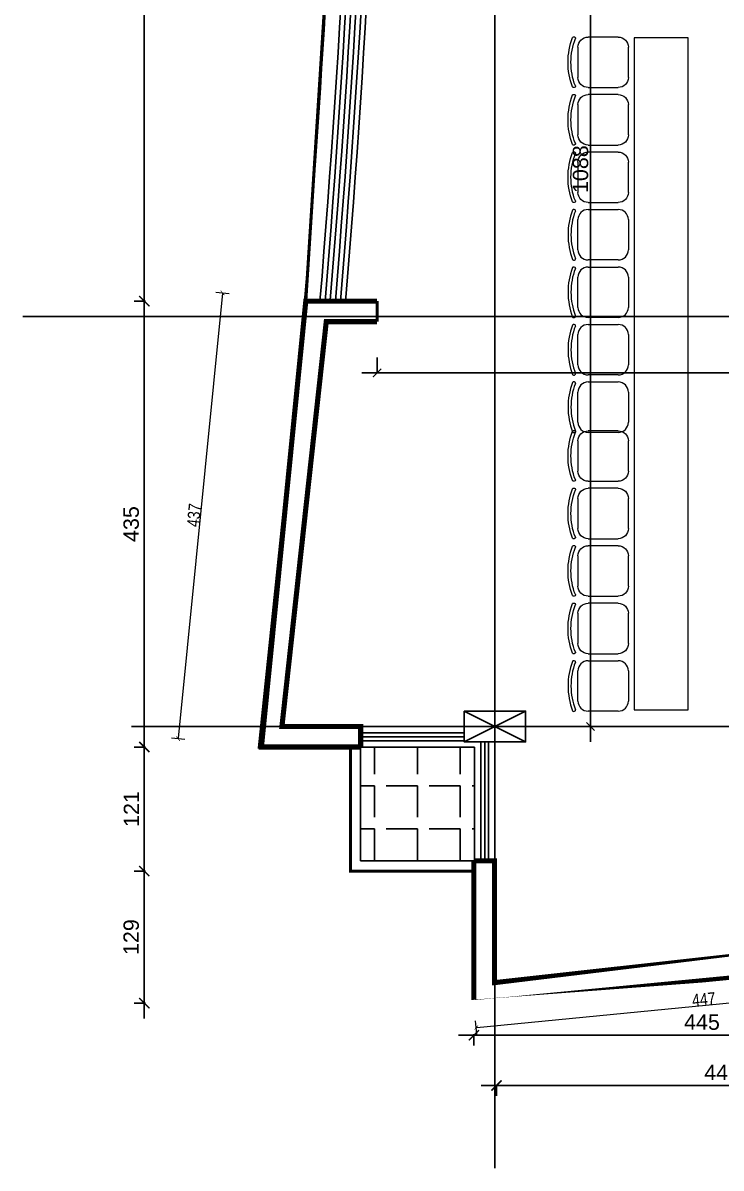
# Model space of a CAD drawing. Extents: x 250879 to 348495, y -51522 to -9360.
# Drawn here: x 279144 to 279826, y -23524 to -22406 of the extents above; entities that cross this region are included whole.
import ezdxf

# ---------------------------------------------------------------- set-up
doc = ezdxf.new("R2010")
doc.units = 0
doc.layers.get('0').update_dxf_attribs({"linetype": 'CONTINUOUS'})
doc.layers.get('DEFPOINTS').update_dxf_attribs({"color": 9, "linetype": 'CONTINUOUS'})
for name, color, linetype in [('AXIS', 1, 'CONTINUOUS'), ('COLUMN', 5, 'CONTINUOUS'), ('FURNITURE', 4, 'CONTINUOUS'), ('WALL', 7, 'CONTINUOUS'), ('WALL1', 2, 'CONTINUOUS')]:
    doc.layers.add(name, color=color, linetype=linetype)
doc.layers.add('dimention', color=151, linetype='CONTINUOUS', lineweight=13)
doc.layers.add('FURNITURE___EQUIPMENT', color=114, linetype='CONTINUOUS', lineweight=15)
doc.styles.get("Standard").update_dxf_attribs({"font": 'sanss___.ttf', "height": 15})
doc.styles.add('yon', font='ARIALN.TTF')
doc.dimstyles.new('CM', dxfattribs={"dimscale": 0, "dimtxt": 12, "dimasz": 0.4, "dimexe": 50, "dimexo": 1000, "dimgap": 0.03, "dimtad": 1, "dimdec": 0, "dimzin": 0, "dimdsep": 46, "dimtxsty": 'yon', "dimblk": 'Ar thick3', "dimcen": 3, "dimdle": 8, "dimse1": 1, "dimse2": 1, "dimclrd": 8, "dimclre": 8, "dimclrt": 30, "dimadec": 0, "dimazin": 0, "dimtfac": 1, "dimtdec": 0, "dimtix": 1, "dimtmove": 1, "dimatfit": 3, "dimfxl": 50, "dimtolj": 1, "dimtzin": 0, "dimlwd": 9, "dimarcsym": 0})
doc.dimstyles.get("Standard").update_dxf_attribs({"dimtxt": 15, "dimasz": 10, "dimexe": 10, "dimexo": 30, "dimgap": 5, "dimtad": 1, "dimdec": 0, "dimdsep": 46, "dimtxsty": 'Standard', "dimblk1": 'ARCHTICK', "dimblk2": 'ARCHTICK', "dimsah": 1, "dimcen": 2.5, "dimdle": 15, "dimclrd": 3, "dimclre": 3, "dimclrt": 3, "dimazin": 0, "dimtfac": 1, "dimtdec": 0, "dimtmove": 2, "dimatfit": 2, "dimldrblk": 'ARCHTICK', "dimfxl": 1.045499999999997, "dimfxlon": 1, "dimtolj": 1, "dimtzin": 0, "dimarcsym": 0})
doc.dimstyles.new('STANDARD$0', dxfattribs={"dimscale": 0, "dimtxt": 12, "dimasz": 8, "dimexe": 15, "dimexo": 0.0625, "dimgap": 2, "dimtad": 1, "dimdec": 0, "dimzin": 0, "dimdsep": 46, "dimtxsty": 'Standard', "dimblk1": 'ARCHTICK', "dimblk2": 'ARCHTICK', "dimsah": 1, "dimcen": 0.09, "dimdle": 15, "dimclrd": 3, "dimclre": 3, "dimclrt": 3, "dimazin": 0, "dimtfac": 1, "dimtdec": 0, "dimtofl": 0, "dimtmove": 1, "dimatfit": 3, "dimldrblk": 'ARCHTICK', "dimfxl": 1.045499999999997, "dimfxlon": 1, "dimtolj": 1, "dimtzin": 0, "dimarcsym": 0})

# ---------------------------------------------------------------- blocks, each defined once
blk = doc.blocks.new('_ARCHTICK')
at = {"color": 0, "linetype": 'ByBlock', "const_width": 0.15}
blk.add_lwpolyline([(-0.5, -0.5), (0.5, 0.5)], dxfattribs=at)
blk = doc.blocks.new('*D132')
at = {"layer": 'DEFPOINTS', "color": 0, "linetype": 'ByBlock', "ltscale": 3, "transparency": 16777216}
for p in [(279606.3781170156, -23435.77807255471), (280046.8549951681, -23435.77807255471), (280046.8549951681, -23443.56578311225)]:
    blk.add_point(p, dxfattribs=at)
at = {"layer": 'WALL1', "color": 3, "linetype": 'ByBlock', "lineweight": -2, "ltscale": 3, "transparency": 16777216}
for p, q in [((279591.3781170156, -23443.56578311225), (280061.8549951681, -23443.56578311225)), ((279606.3781170156, -23443.56578311225), (279606.3781170156, -23453.56578311225)), ((280046.8549951681, -23443.56578311225), (280046.8549951681, -23453.56578311225))]:
    blk.add_line(p, q, dxfattribs=at)
at = {"layer": 'WALL1', "color": 3, "linetype": 'ByBlock', "lineweight": -2, "ltscale": 3, "transparency": 16777216, "xscale": 10, "yscale": 10, "zscale": 10, "rotation": 180}
blk.add_blockref('_ARCHTICK', (279606.3781170156, -23443.56578311225), dxfattribs=at)
at = {"layer": 'WALL1', "color": 3, "linetype": 'ByBlock', "lineweight": -2, "ltscale": 3, "transparency": 16777216, "xscale": 10, "yscale": 10, "zscale": 10}
blk.add_blockref('_ARCHTICK', (280046.8549951681, -23443.56578311225), dxfattribs=at)
at = {"layer": 'WALL1', "color": 3, "linetype": 'ByBlock', "ltscale": 3, "transparency": 16777216, "insert": (279826.6165560919, -23430.83944566369), "char_height": 15, "attachment_point": 5}
blk.add_mtext('\\A1;440', dxfattribs=at)
blk = doc.blocks.new('*D142')
at = {"layer": 'DEFPOINTS', "color": 0, "linetype": 'Continuous', "transparency": 16777216}
for p in [(281240.9360987668, -22728.04623160288), (279489.8477660769, -22748.04623160442), (279489.8477660769, -22748.04623160442)]:
    blk.add_point(p, dxfattribs=at)
at = {"layer": 'WALL', "color": 3, "linetype": 'Continuous', "lineweight": -2, "transparency": 16777216}
for p, q in [((279489.8477660769, -22748.04623160442), (279489.8477660769, -22733.04623160442)), ((281255.9360987668, -22748.04623160442), (279474.8477660769, -22748.04623160442)), ((281240.9360987668, -22747.00073160442), (281240.9360987668, -22763.04623160442))]:
    blk.add_line(p, q, dxfattribs=at)
at = {"layer": 'WALL', "color": 3, "linetype": 'Continuous', "lineweight": -2, "transparency": 16777216, "xscale": 8, "yscale": 8, "zscale": 8, "rotation": 180}
blk.add_blockref('_ARCHTICK', (279489.8477660769, -22748.04623160442), dxfattribs=at)
at = {"layer": 'WALL', "color": 3, "linetype": 'Continuous', "lineweight": -2, "transparency": 16777216, "xscale": 8, "yscale": 8, "zscale": 8}
blk.add_blockref('_ARCHTICK', (281240.9360987668, -22748.04623160442), dxfattribs=at)
at = {"layer": 'WALL', "color": 3, "linetype": 'Continuous', "transparency": 16777216, "insert": (280365.3919324218, -22738.31989415587), "char_height": 15, "attachment_point": 5}
blk.add_mtext('\\A1;1751', dxfattribs=at)
blk = doc.blocks.new('COLUMN')
at = {"layer": 'AXIS'}
for p, q in [((236924.6994773077, -9644.256519553426), (236984.6994773077, -9674.256519553426)), ((236984.6994773077, -9644.256519553426), (236924.6994773077, -9674.256519553426))]:
    blk.add_line(p, q, dxfattribs=at)
at = {"layer": 'COLUMN'}
blk.add_lwpolyline([(236924.6994773077, -9644.256519553426), (236984.6994773077, -9644.256519553426), (236984.6994773077, -9674.256519553426), (236924.6994773077, -9674.256519553426)], close=True, dxfattribs=at)
blk = doc.blocks.new('*D236')
at = {"layer": 'DEFPOINTS', "color": 0, "linetype": 'Continuous', "transparency": 16777216}
for p in [(279698.1683699873, -22005.15626941353), (279750.4624328653, -22005.15626941353), (279825.0862051532, -23093.16213682806)]:
    blk.add_point(p, dxfattribs=at)
at = {"layer": 'WALL', "color": 3, "linetype": 'Continuous', "lineweight": -2, "transparency": 16777216}
for p, q in [((279698.1683699873, -23108.16213682806), (279698.1683699873, -21990.15626941353)), ((279699.2138699873, -22005.15626941353), (279683.1683699873, -22005.15626941353)), ((279699.2138699873, -23093.16213682806), (279683.1683699873, -23093.16213682806))]:
    blk.add_line(p, q, dxfattribs=at)
at = {"layer": 'WALL', "color": 3, "linetype": 'Continuous', "lineweight": -2, "transparency": 16777216, "xscale": 8, "yscale": 8, "zscale": 8}
for p, rotation in [((279698.1683699873, -22005.15626941353), 90), ((279698.1683699873, -23093.16213682806), 270)]:
    blk.add_blockref('_ARCHTICK', p, dxfattribs=dict(at, rotation=rotation))
at = {"layer": 'WALL', "color": 3, "linetype": 'Continuous', "transparency": 16777216, "insert": (279688.4420325387, -22549.15920312075), "char_height": 15, "attachment_point": 5, "rotation": 90}
blk.add_mtext('\\A1;1088', dxfattribs=at)
blk = doc.blocks.new('TAB-5')
at = {"layer": 'FURNITURE', "lineweight": 0}
for p, q in [((-538.5593820248613, 1187.717737320665), (-238.5593820248614, 1187.717737320665)), ((-638.5593820248612, 787.7177373206648), (-638.5593820248612, 1087.717737320665)), ((-138.5593820248614, 1087.717737320665), (-138.5593820248614, 787.7177373206648)), ((-238.5593820248614, 687.7177373206648), (-538.5593820248613, 687.7177373206648))]:
    blk.add_line(p, q, dxfattribs=at)
for centre, radius, start, end in [((-388.5593820248613, 605.2085788946424), 680.9450584492434, 69.01053085055398, 111.1600114432705), ((-388.5593820248613, 605.2085788946424), 652.0501769492972, 68.89477812325246, 111.2242812019992), ((-620.8146965580526, 1229.186364258959), 20.08761812919474, 170.1282860094224, 222.6470650149485), ((-630.7529582679854, 1230.9158132179), 9.999999999999998, 111.1600114432705, 170.1282860094224), ((-538.5593820248613, 1087.717737320665), 100, 90, 180), ((-628.2345515308552, 1222.352200689303), 9.999999999999998, 222.6470650149485, 291.2242812019994), ((-238.5593820248614, 1087.717737320665), 100, 0, 90), ((-150.1671394524164, 1222.848907468171), 9.999999999999998, 248.8947781232525, 321.0795235193371), ((-148.2293088491424, 1231.633935489677), 9.999999999999998, 14.04189009814388, 69.01053085055398), ((-158.0154947548872, 1229.186364258959), 20.08761812919474, 321.0795235193371, 14.04189009814388), ((-538.5593820248613, 787.7177373206648), 100, 180, 270), ((-238.5593820248614, 787.7177373206648), 100, 270, 0)]:
    blk.add_arc(centre, radius, start, end, dxfattribs=at)
blk = doc.blocks.new('*D1245')
at = {"layer": 'DEFPOINTS', "color": 0, "linetype": 'ByBlock', "ltscale": 3, "transparency": 16777216}
for p in [(280029.5256593241, -23319.88118622897), (279584.346565651, -23363.16213682812), (280029.5256593241, -23394.47647080908)]:
    blk.add_point(p, dxfattribs=at)
at = {"layer": 'WALL1', "color": 3, "linetype": 'ByBlock', "lineweight": -2, "ltscale": 3, "transparency": 16777216}
for p, q in [((279569.346565651, -23394.47647080908), (280044.5256593241, -23394.47647080908)), ((279584.346565651, -23393.43097080908), (279584.346565651, -23404.47647080908)), ((280029.5256593241, -23393.43097080908), (280029.5256593241, -23404.47647080908))]:
    blk.add_line(p, q, dxfattribs=at)
at = {"layer": 'WALL1', "color": 3, "linetype": 'ByBlock', "lineweight": -2, "ltscale": 3, "transparency": 16777216, "xscale": 10, "yscale": 10, "zscale": 10, "rotation": 180}
blk.add_blockref('_ARCHTICK', (279584.346565651, -23394.47647080908), dxfattribs=at)
at = {"layer": 'WALL1', "color": 3, "linetype": 'ByBlock', "lineweight": -2, "ltscale": 3, "transparency": 16777216, "xscale": 10, "yscale": 10, "zscale": 10}
blk.add_blockref('_ARCHTICK', (280029.5256593241, -23394.47647080908), dxfattribs=at)
at = {"layer": 'WALL1', "color": 3, "linetype": 'ByBlock', "ltscale": 3, "transparency": 16777216, "insert": (279806.9361124876, -23381.75013336052), "char_height": 15, "attachment_point": 5}
blk.add_mtext('\\A1;445', dxfattribs=at)
blk = doc.blocks.new('Ar thick3')
at = {"layer": 'dimention'}
blk.add_line((0, 16.22270537386066), (0, -16.22270537385884), dxfattribs=at)
at = {"layer": 'dimention', "const_width": 1.5}
blk.add_lwpolyline([(-5, -5.099295543877815), (5, 4.900704456122184)], dxfattribs=at)
blk = doc.blocks.new('*D1275')
at = {"layer": 'DEFPOINTS', "color": 0, "linetype": 'Continuous', "transparency": 16777216}
for p in [(280029.5256593241, -23319.88118622897), (280031.8421065017, -23343.7076928282), (279584.346565651, -23363.16213682812)]:
    blk.add_point(p, dxfattribs=at)
at = {"layer": 'WALL', "color": 8, "linetype": 'Continuous', "lineweight": 9, "transparency": 16777216}
blk.add_line((279587.0611357235, -23386.94993734795), (280031.4439836069, -23343.74639890759), dxfattribs=at)
at = {"layer": 'WALL', "color": 8, "linetype": 'Continuous', "lineweight": 9, "transparency": 16777216, "xscale": 0.4, "yscale": 0.4, "zscale": 0.4}
for p, rotation in [((280031.8421065017, -23343.7076928282), 5.552926386596209), ((279586.6630128286, -23386.98864342735), 185.5529263865962)]:
    blk.add_blockref('Ar thick3', p, dxfattribs=dict(at, rotation=rotation))
at = {"layer": 'WALL', "color": 30, "linetype": 'Continuous', "transparency": 16777216, "insert": (279808.6690655184, -23359.34646548763), "char_height": 12, "attachment_point": 5, "rotation": 5.552926386596209, "style": 'yon'}
blk.add_mtext('\\A1;447', dxfattribs=at)
blk = doc.blocks.new('*D1281')
at = {"layer": 'DEFPOINTS', "color": 0, "linetype": 'ByBlock', "ltscale": 3, "transparency": 16777216}
for p in [(279262.5859488657, -23234.22549141667), (279463.7844114885, -23234.22549141667), (279584.346565651, -23363.16213682812)]:
    blk.add_point(p, dxfattribs=at)
at = {"layer": 'WALL1', "color": 3, "linetype": 'ByBlock', "lineweight": -2, "ltscale": 3, "transparency": 16777216}
for p, q in [((279262.5859488657, -23378.16213682812), (279262.5859488657, -23219.22549141667)), ((279263.6314488658, -23234.22549141667), (279252.5859488657, -23234.22549141667)), ((279263.6314488658, -23363.16213682812), (279252.5859488657, -23363.16213682812))]:
    blk.add_line(p, q, dxfattribs=at)
at = {"layer": 'WALL1', "color": 3, "linetype": 'ByBlock', "lineweight": -2, "ltscale": 3, "transparency": 16777216, "xscale": 10, "yscale": 10, "zscale": 10}
for p, rotation in [((279262.5859488657, -23234.22549141667), 90), ((279262.5859488657, -23363.16213682812), 270)]:
    blk.add_blockref('_ARCHTICK', p, dxfattribs=dict(at, rotation=rotation))
at = {"layer": 'WALL1', "color": 3, "linetype": 'ByBlock', "ltscale": 3, "transparency": 16777216, "insert": (279249.8596114172, -23298.69381412235), "char_height": 15, "attachment_point": 5, "rotation": 90}
blk.add_mtext('\\A1;129', dxfattribs=at)
blk = doc.blocks.new('*D1282')
at = {"layer": 'DEFPOINTS', "color": 0, "linetype": 'ByBlock', "ltscale": 3, "transparency": 16777216}
for p in [(279262.5859488657, -23113.16213690047), (279374.8477660682, -23113.16213690047), (279463.7844114885, -23234.22549141667)]:
    blk.add_point(p, dxfattribs=at)
at = {"layer": 'WALL1', "color": 3, "linetype": 'ByBlock', "lineweight": -2, "ltscale": 3, "transparency": 16777216}
for p, q in [((279262.5859488657, -23249.22549141667), (279262.5859488657, -23098.16213690047)), ((279263.6314488658, -23113.16213690047), (279252.5859488657, -23113.16213690047)), ((279263.6314488658, -23234.22549141667), (279252.5859488657, -23234.22549141667))]:
    blk.add_line(p, q, dxfattribs=at)
at = {"layer": 'WALL1', "color": 3, "linetype": 'ByBlock', "lineweight": -2, "ltscale": 3, "transparency": 16777216, "xscale": 10, "yscale": 10, "zscale": 10}
for p, rotation in [((279262.5859488657, -23113.16213690047), 90), ((279262.5859488657, -23234.22549141667), 270)]:
    blk.add_blockref('_ARCHTICK', p, dxfattribs=dict(at, rotation=rotation))
at = {"layer": 'WALL1', "color": 3, "linetype": 'ByBlock', "ltscale": 3, "transparency": 16777216, "insert": (279250.0859488657, -23173.69381415853), "char_height": 15, "attachment_point": 5, "rotation": 90}
blk.add_mtext('\\A1;121', dxfattribs=at)
blk = doc.blocks.new('*D1283')
at = {"layer": 'DEFPOINTS', "color": 0, "linetype": 'ByBlock', "ltscale": 3, "transparency": 16777216}
for p in [(279262.5859488657, -22677.99755056024), (279420.2164598616, -22677.99755056024), (279374.8477660682, -23113.16213690047)]:
    blk.add_point(p, dxfattribs=at)
at = {"layer": 'WALL1', "color": 3, "linetype": 'ByBlock', "lineweight": -2, "ltscale": 3, "transparency": 16777216}
for p, q in [((279262.5859488657, -23128.16213690047), (279262.5859488657, -22662.99755056024)), ((279263.6314488658, -22677.99755056024), (279252.5859488657, -22677.99755056024)), ((279263.6314488658, -23113.16213690047), (279252.5859488657, -23113.16213690047))]:
    blk.add_line(p, q, dxfattribs=at)
at = {"layer": 'WALL1', "color": 3, "linetype": 'ByBlock', "lineweight": -2, "ltscale": 3, "transparency": 16777216, "xscale": 10, "yscale": 10, "zscale": 10}
for p, rotation in [((279262.5859488657, -22677.99755056024), 90), ((279262.5859488657, -23113.16213690047), 270)]:
    blk.add_blockref('_ARCHTICK', p, dxfattribs=dict(at, rotation=rotation))
at = {"layer": 'WALL1', "color": 3, "linetype": 'ByBlock', "ltscale": 3, "transparency": 16777216, "insert": (279249.8493233513, -22895.57984373031), "char_height": 15, "attachment_point": 5, "rotation": 90}
blk.add_mtext('\\A1;435', dxfattribs=at)
blk = doc.blocks.new('*D1284')
at = {"layer": 'DEFPOINTS', "color": 0, "linetype": 'ByBlock', "ltscale": 3, "transparency": 16777216}
for p in [(279262.5859488657, -21900.33296429605), (279400.4166440354, -21900.33296429605), (279420.2164598616, -22677.99755056024)]:
    blk.add_point(p, dxfattribs=at)
at = {"layer": 'WALL1', "color": 3, "linetype": 'ByBlock', "lineweight": -2, "ltscale": 3, "transparency": 16777216}
for p, q in [((279262.5859488657, -22692.99755056024), (279262.5859488657, -21885.33296429605)), ((279263.6314488658, -21900.33296429605), (279252.5859488657, -21900.33296429605)), ((279263.6314488658, -22677.99755056024), (279252.5859488657, -22677.99755056024))]:
    blk.add_line(p, q, dxfattribs=at)
at = {"layer": 'WALL1', "color": 3, "linetype": 'ByBlock', "lineweight": -2, "ltscale": 3, "transparency": 16777216, "xscale": 10, "yscale": 10, "zscale": 10}
for p, rotation in [((279262.5859488657, -21900.33296429605), 90), ((279262.5859488657, -22677.99755056024), 270)]:
    blk.add_blockref('_ARCHTICK', p, dxfattribs=dict(at, rotation=rotation))
at = {"layer": 'WALL1', "color": 3, "linetype": 'ByBlock', "ltscale": 3, "transparency": 16777216, "insert": (279249.8596114172, -22289.1652574281), "char_height": 15, "attachment_point": 5, "rotation": 90}
blk.add_mtext('\\A1;778', dxfattribs=at)
blk = doc.blocks.new('*D1356')
at = {"layer": 'DEFPOINTS', "color": 0, "linetype": 'Continuous', "transparency": 16777216}
for p in [(279420.2164598616, -22677.99755056024), (279295.62762222, -23105.07535138107), (279376.9355092618, -23113.16213682615)]:
    blk.add_point(p, dxfattribs=at)
at = {"layer": 'WALL', "color": 8, "linetype": 'Continuous', "lineweight": 9, "transparency": 16777216}
blk.add_line((279338.8689846194, -22670.30880126225), (279295.6672104203, -23104.67731523398), dxfattribs=at)
at = {"layer": 'WALL', "color": 8, "linetype": 'Continuous', "lineweight": 9, "transparency": 16777216, "xscale": 0.4, "yscale": 0.4, "zscale": 0.4}
for p, rotation in [((279338.9085728197, -22669.91076511516), 84.32010956873597), ((279295.62762222, -23105.07535138107), 264.3201095687359)]:
    blk.add_blockref('Ar thick3', p, dxfattribs=dict(at, rotation=rotation))
at = {"layer": 'WALL', "color": 30, "linetype": 'Continuous', "transparency": 16777216, "insert": (279311.1414496635, -22886.88370916137), "char_height": 12, "attachment_point": 5, "rotation": 84.32010956873594, "style": 'yon'}
blk.add_mtext('\\A1;437', dxfattribs=at)

msp = doc.modelspace()

# ---------------------------------------------------------------- hatches: boundary and pattern name
at = {"layer": 'AXIS'}
h = msp.add_hatch(dxfattribs=at)
h.set_pattern_fill('ANGLE', color=256, scale=6, style=0)
h.set_pattern_definition([(180, (518080.8199229682, -31952.25407011545), (0, -41.91), [30.48, -11.43]), (270, (518080.8199229682, -31952.25407011545), (41.91, -2.566247367613279e-15), [30.48, -11.43])])
h.paths.add_polyline_path([(279473.7844114885, -23224.22549141667), (279584.847766077, -23224.22549141661), (279584.847766077, -23113.16213682809), (279473.7844114885, -23113.16213682838)])

# ---------------------------------------------------------------- linework, layer by layer
for p, q in [((279604.8477660769, -19872.44358961628), (279604.847766077, -23524.12586554483)), ((281485.6902843094, -22692.99755056421), (279144.1029401136, -22692.99755055977)), ((279245.2779274294, -22692.99755056208), (281586.8652716252, -22692.99755056208)), ((279249.9914963326, -23093.16213682806), (281586.8652716252, -23093.16213682806))]:
    msp.add_line(p, q, dxfattribs=at)
at = {"layer": 'FURNITURE', "ltscale": 3}
for points in [[(279574.847766077, -23106.99107722731), (279574.847766077, -23099.33319642898), (279473.7844114885, -23099.3331964292), (279473.7844114886, -23106.99107722753)], [(279591.0188256778, -23108.16213682806), (279598.6767064761, -23108.16213682806), (279598.6767064761, -23224.22549141658), (279591.0188256778, -23224.22549141658)]]:
    msp.add_lwpolyline(points, close=True, dxfattribs=at)
at = {"layer": 'FURNITURE'}
msp.add_lwpolyline([(279463.7844114885, -23113.16213682806), (279463.7844114885, -23234.22549141667), (279584.847766077, -23234.22549141661)], dxfattribs=at)
msp.add_lwpolyline([(279584.8477660769, -23113.16213682809), (279473.7844114885, -23113.16213682815), (279473.7844114885, -23224.22549141667), (279584.8477660769, -23224.22549141661)], close=True, dxfattribs=at)
at = {"layer": 'FURNITURE', "ltscale": 3}
for points in [[(279584.8477660771, -23113.16213682809), (279473.7844114886, -23113.16213682844)], [(279584.847766077, -23113.162136828), (279584.847766077, -23244.22549141658)]]:
    msp.add_lwpolyline(points, dxfattribs=at)
for radius in [11914.27436566749, 11924.27436566749]:
    msp.add_arc((267570.5628101778, -21692.91525742906), radius, 355.2613087708946, 359.0033138941752, dxfattribs=at)
at = {"layer": 'FURNITURE___EQUIPMENT'}
msp.add_lwpolyline([(279793.5424626174, -22421.02241168581), (279740.8183179863, -22421.02241168581), (279740.8183179864, -23076.88888770827), (279793.5424626174, -23076.88888770827)], close=True, dxfattribs=at)
at = {"layer": 'WALL', "color": 4, "linetype": 'Continuous', "const_width": 3}
msp.add_lwpolyline([(281261.2444057, -22292.8329642961), (281286.8560823214, -22677.17143547373), (281310.7517518752, -22677.99755055857), (281354.0327024756, -23113.1621368244), (281267.183800249, -23113.16213682841), (281267.183800249, -23234.22549141667), (281146.6216460865, -23234.22549141661), (281146.6216460865, -23363.16213682573), (280924.0320992499, -23341.52166152684), (280701.4425524132, -23319.88118622795), (280701.4425524128, -23234.22549141661), (280029.5256593241, -23234.22549141661), (280029.5256593241, -23319.88118622897), (279806.9361124876, -23341.52166152855), (279584.346565651, -23363.16213682812), (279584.3465656507, -23234.22549141661), (279463.7844114885, -23234.22549141667), (279463.784411488, -23113.16213682847), (279374.8477660682, -23113.16213690047), (279420.2164598616, -22677.99755056024), (279444.7174527631, -22292.8329642961)], dxfattribs=at)
at = {"layer": 'WALL', "linetype": 'Continuous', "ltscale": 3, "const_width": 5}
for points in [[(279473.7844114889, -23113.16213682669), (279376.9355092618, -23113.16213682615), (279420.2164598616, -22677.99755056024), (279489.8477660769, -22677.9975505604)], [(279489.8477660769, -22697.99755056041), (279440.2164598615, -22697.99755056029), (279396.9355092619, -23093.16213682619), (279473.7844114889, -23093.16213682637), (279473.7844114889, -23113.16213682637)], [(279584.3465656506, -23224.22549141661), (279584.346565651, -23363.16213682812), (280029.5256593241, -23319.88118622897), (280029.5256593241, -23219.22549141661)], [(280009.5256593242, -23219.22549141661), (280009.5256593241, -23299.881186229), (279604.346565651, -23343.16213682809), (279604.3465656509, -23224.22549141661), (279584.3465656509, -23224.22549141664)]]:
    msp.add_lwpolyline(points, dxfattribs=at)
at = {"layer": 'WALL', "linetype": 'Continuous', "const_width": 3}
msp.add_lwpolyline([(279489.8477660769, -22697.99755056041), (279489.8477660769, -22677.9975505604)], dxfattribs=at)
at = {"layer": 'WALL1'}
for p, q in [((279473.7844114885, -23103.16213682838), (279574.847766077, -23103.16213682813)), ((279594.847766077, -23224.22549141658), (279594.847766077, -23108.16213682806))]:
    msp.add_line(p, q, dxfattribs=at)
for centre, radius, start, end in [((267550.5628101778, -21692.91525742906), 11909.27436566749, 353.1508606824867, 359.0020584186794), ((267550.5628101778, -21692.91525742906), 11924.27436566749, 355.2613087709335, 359.0033138941678), ((267570.5628101778, -21692.91525742906), 11909.27436566749, 355.2553266102758, 359.0020584186398), ((267570.5628101778, -21692.91525742906), 11919.27436566749, 355.2613087708946, 359.0033138941752), ((267570.5628101778, -21692.91525742906), 11929.27436566749, 355.2613087708946, 359.0033138941752)]:
    msp.add_arc(centre, radius, start, end, dxfattribs=at)

# ---------------------------------------------------------------- block references
at = {"layer": 'FURNITURE', "rotation": 90}
for p, xscale, yscale, zscale in [((279802.8083735959, -22483.14209635832), -0.0984375003608875, 0.09843750041909516, 0.09843750000000001), ((279802.8083735959, -22539.24239610761), -0.0984375003608875, 0.09843750041909516, 0.09843750000000001), ((279802.8083735959, -22595.34269556801), -0.0984375003608875, 0.09843750041909516, 0.09843750000000001), ((279802.8083735959, -22574.9453666917), 0.0984375003608875, 0.0984375003608875, 0.0984375003608875), ((279802.8083735959, -22631.04566615007), 0.0984375003608875, 0.0984375003608875, 0.0984375003608875), ((279802.8083735959, -22687.14596560978), 0.0984375003608875, 0.0984375003608875, 0.0984375003608875), ((279802.8083735959, -22743.24626506949), 0.0984375003608875, 0.0984375003608875, 0.0984375003608875), ((279802.8083735959, -22867.3935592425), -0.0984375003608875, 0.09843750041909516, 0.09843750000000001), ((279802.8083735959, -22923.49385870221), -0.0984375003608875, 0.09843750041909516, 0.09843750000000001), ((279802.8083735959, -22979.59415816169), -0.0984375003608875, 0.09843750041909516, 0.09843750000000001), ((279802.8083735959, -23035.69445762029), -0.0984375003608875, 0.09843750041909516, 0.09843750000000001), ((279802.8083735959, -23015.29712874375), 0.0984375003608875, 0.0984375003608875, 0.0984375003608875)]:
    msp.add_blockref('TAB-5', p, dxfattribs=dict(at, xscale=xscale, yscale=yscale, zscale=zscale))
at = {"layer": 'WALL', "linetype": 'Continuous'}
msp.add_blockref('COLUMN', (42650.1482887693, -13433.90561727464), dxfattribs=at)

# ---------------------------------------------------------------- dimensions: what is measured, and where the dimension line sits
dim = msp.add_linear_dim(base=(279698.1683699873, -22005.15626941353), p1=(279825.0862051532, -23093.16213682806), p2=(279750.4624328653, -22005.15626941353), angle=90, dimstyle='STANDARD$0', override={"dimscale": 1}, dxfattribs=at)
dim.commit()
dim.dimension.update_dxf_attribs({"geometry": '*D236', "text_midpoint": (279688.4420325387, -22549.15920312075)})
for p1, p2, distance, picture, middle in [((279420.2164598616, -22677.99755056024), (279376.9355092618, -23113.16213682615), -81.70904842201661, '*D1356', (279311.1414496635, -22886.88370916137)), ((279584.346565651, -23363.16213682812), (280029.5256593241, -23319.88118622897), -23.93884592560502, '*D1275', (279808.6690655184, -23359.34646548763))]:
    dim = msp.add_aligned_dim(p1=p1, p2=p2, distance=distance, dimstyle='CM', override={"dimscale": 1}, dxfattribs=at)
    dim.commit()
    dim.dimension.update_dxf_attribs({"geometry": picture, "text_midpoint": middle})
dim = msp.add_linear_dim(base=(279489.8477660769, -22748.04623160442), p1=(281240.9360987668, -22728.04623160288), p2=(279489.8477660769, -22748.04623160442), dimstyle='STANDARD$0', override={"dimscale": 1}, dxfattribs=at)
dim.commit()
dim.dimension.update_dxf_attribs({"geometry": '*D142', "text_midpoint": (280365.3919324218, -22738.31989415587)})
at = {"layer": 'WALL1', "linetype": 'ByBlock', "ltscale": 3}
for base, p1, p2, picture, middle in [((279262.5859488657, -21900.33296429605), (279420.2164598616, -22677.99755056024), (279400.4166440354, -21900.33296429605), '*D1284', (279249.8596114172, -22289.1652574281)), ((279262.5859488657, -22677.99755056024), (279374.8477660682, -23113.16213690047), (279420.2164598616, -22677.99755056024), '*D1283', (279249.8493233513, -22895.57984373031)), ((279262.5859488657, -23113.16213690047), (279463.7844114885, -23234.22549141667), (279374.8477660682, -23113.16213690047), '*D1282', (279250.0859488657, -23173.69381415853)), ((279262.5859488657, -23234.22549141667), (279584.346565651, -23363.16213682812), (279463.7844114885, -23234.22549141667), '*D1281', (279249.8596114172, -23298.69381412235))]:
    dim = msp.add_linear_dim(base=base, p1=p1, p2=p2, angle=90, dimstyle='STANDARD$0', override={"dimscale": 1, "dimtxt": 15, "dimasz": 10, "dimexe": 10, "dimexo": 30, "dimgap": 5, "dimzin": 8, "dimcen": 2.5, "dimtofl": 1, "dimtmove": 2, "dimatfit": 2}, dxfattribs=at)
    dim.commit()
    dim.dimension.update_dxf_attribs({"geometry": picture, "text_midpoint": middle})
dim = msp.add_linear_dim(base=(280029.5256593241, -23394.47647080908), p1=(279584.346565651, -23363.16213682812), p2=(280029.5256593241, -23319.88118622897), dimstyle='STANDARD$0', override={"dimscale": 1, "dimtxt": 15, "dimasz": 10, "dimexe": 10, "dimexo": 30, "dimgap": 5, "dimzin": 8, "dimcen": 2.5, "dimtofl": 1, "dimatfit": 2}, dxfattribs=at)
dim.commit()
dim.dimension.update_dxf_attribs({"geometry": '*D1245', "text_midpoint": (279806.9361124876, -23381.75013336052)})
dim = msp.add_linear_dim(base=(280046.8549951681, -23443.56578311225), p1=(279606.3781170156, -23435.77807255471), p2=(280046.8549951681, -23435.77807255471), dimstyle='Standard', dxfattribs=at)
dim.commit()
dim.dimension.update_dxf_attribs({"geometry": '*D132', "text_midpoint": (279826.6165560919, -23430.83944566369)})

doc.saveas('drawing.dxf')
